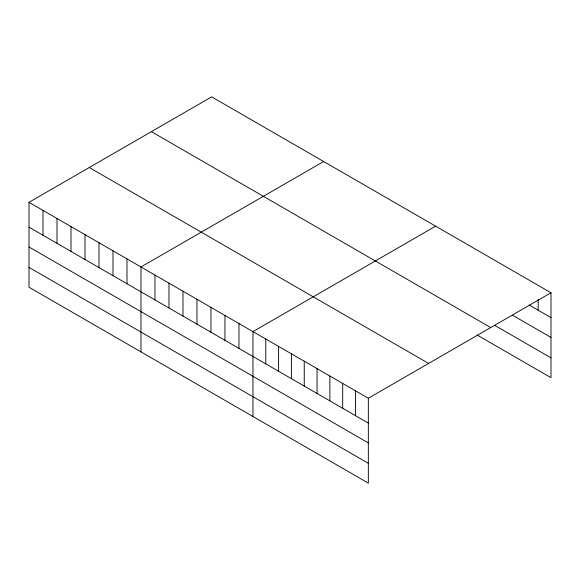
<?xml version="1.0" encoding="UTF-8"?>
<svg xmlns="http://www.w3.org/2000/svg" width="580" height="580" viewBox="0 0 580 580"><rect width="100%" height="100%" fill="white"/><g stroke="black" fill="none" stroke-linecap="round" stroke-linejoin="round"><path stroke-width="0.87" d="M29 202.319L368.336 398.235L368.336 483.14L29 287.231L29 202.319L211.664 96.86L551 292.769L551 377.682L477.101 335.015M323.647 161.508L140.976 266.974L140.976 351.879M435.623 226.156L252.96 331.622L252.96 416.534M368.336 398.235L551 292.769M529.134 304.993L551 317.615M512.539 315.237L551 337.437M494.443 325.206L551 357.86M151.387 131.66L490.716 327.57M89.284 167.518L428.613 363.428M29 227.164L368.336 423.081M29 246.986L368.336 442.902M29 267.409L368.336 463.318M538.182 299.57L538.182 310.22M355.511 390.833L355.511 415.679M342.693 383.431L342.693 408.276M329.875 376.028L329.875 400.874M317.057 368.626L317.057 393.472M304.239 361.224L304.239 386.077M291.421 353.822L291.421 378.675M278.596 346.427L278.596 371.272M265.778 339.024L265.778 363.87M238.96 323.538L238.96 348.392M224.968 315.462L224.968 340.308M210.968 307.378L210.968 332.224M196.968 299.294L196.968 324.147M182.975 291.218L182.975 316.064M168.976 283.134L168.976 307.98M154.976 275.05L154.976 299.904M126.984 258.89L126.984 283.736M112.984 250.806L112.984 275.66M98.984 242.73L98.984 267.576M84.992 234.646L84.992 259.492M70.992 226.562L70.992 251.408M56.992 218.486L56.992 243.332M43 210.402L43 235.248"/></g></svg>
